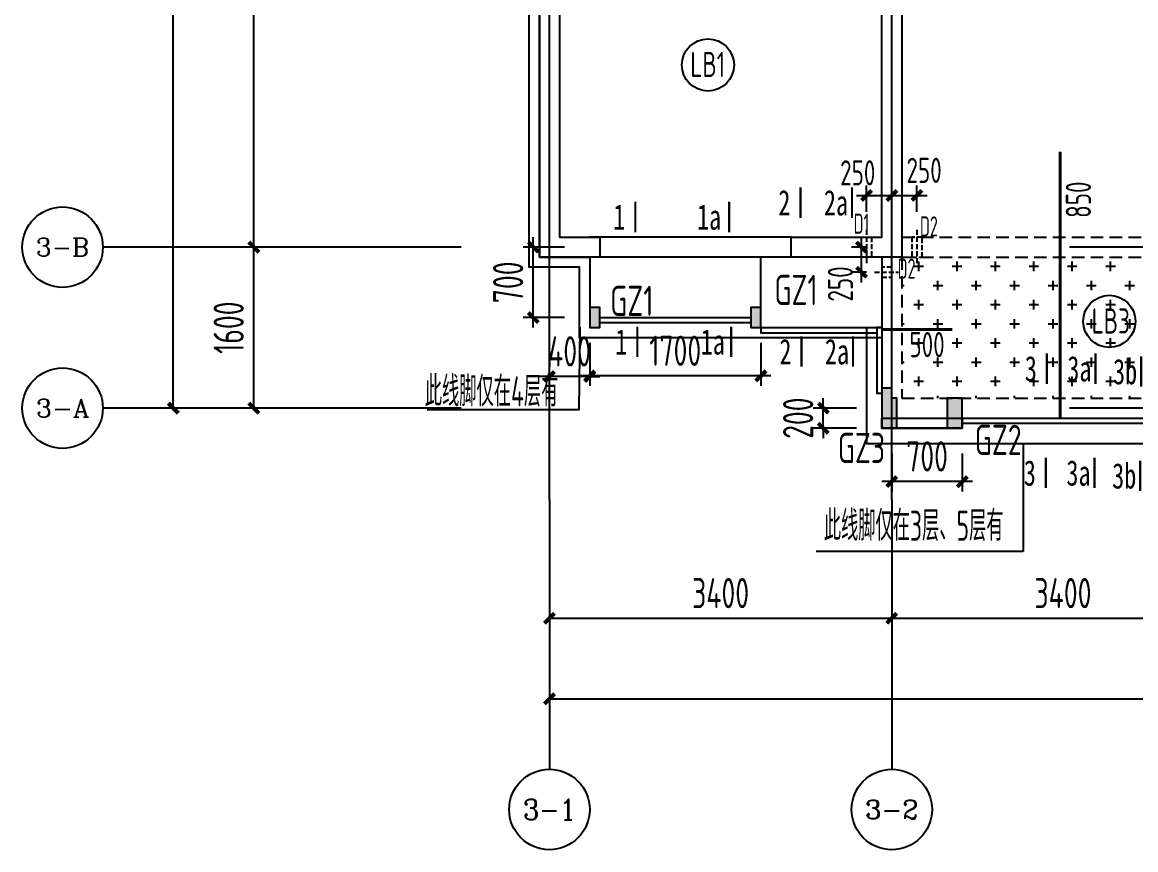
# Model space of a CAD drawing. Header units: millimetres. Extents: x -133666 to 880576, y -269375 to 86941.
# Drawn here: x 158965 to 170022, y -4980 to 3244 of the extents above; entities that cross this region are included whole.
import ezdxf
from ezdxf.enums import TextEntityAlignment as Align

# ---------------------------------------------------------------- set-up
doc = ezdxf.new("R2010")
doc.units = ezdxf.units.MM
doc.header["$LTSCALE"] = 1000
for name, pattern in [('CENTER', [50.8, 31.75, -6.35, 6.35, -6.35]), ('CONTINOUS', [0]), ('DASH', [0.35, 0.25, -0.1]), ('HIDDEN2', [0.1875, 0.125, -0.0625])]:
    doc.linetypes.add(name, pattern=pattern)
doc.layers.get('0').update_dxf_attribs({"linetype": 'CONTINUOUS'})
doc.layers.get('Defpoints').update_dxf_attribs({"color": 6, "linetype": 'CONTINUOUS'})
for name, color, linetype in [('A-外装饰线脚', 7, 'CONTINUOUS'), ('A-线脚看线', 9, 'CONTINUOUS'), ('A-设备穿墙洞', 161, 'CONTINUOUS'), ('AXIS', 253, 'CENTER'), ('AXIS_TEXT', 7, 'CONTINUOUS'), ('DIM', 3, 'CONTINUOUS'), ('DIM1', 3, 'CONTINUOUS'), ('JG1', 3, 'CONTINUOUS'), ('填充', 8, 'CONTINUOUS'), ('墙', 6, 'CONTINUOUS'), ('挑板', 3, 'CONTINUOUS'), ('板筋', 6, 'CONTINUOUS'), ('柱', 2, 'CONTINUOUS'), ('梁', 4, 'HIDDEN2'), ('模板线', 3, 'CONTINUOUS'), ('钢筋_文字', 7, 'CONTINUOUS'), ('钢筋长度标注', 7, 'CONTINUOUS')]:
    doc.layers.add(name, color=color, linetype=linetype)
doc.layers.add('S-ANNO-REVS', color=1, linetype='CONTINUOUS', true_color=0xff0000, plot=False)
doc.styles.add('_TCH_AXIS', font='COMPLEX', dxfattribs={"bigfont": 'GBCBIG'})
doc.styles.add('COMPLEX', font='COMPLEX')
doc.styles.add('TSSD_BOLD', font='tssdeng2.shx', dxfattribs={"width": 0.7, "height": 250, "bigfont": 'CHINA.shx'})
doc.styles.add('TSSD_Dimension', font='tssdeng.shx', dxfattribs={"width": 0.7, "bigfont": 'Hztxt.shx'})
doc.styles.add('ZZ', font='tssdeng.shx', dxfattribs={"width": 0.7, "bigfont": 'tssdchn.shx'})
doc.styles.add('zzt', font='tssdeng.shx', dxfattribs={"width": 0.7, "height": 300, "bigfont": 'tssdchn.shx'})
doc.styles.add('钢筋长度', font='tssdeng.shx', dxfattribs={"width": 0.7, "height": 300, "bigfont": 'tssdchn.shx'})
doc.styles.add('黑体', font='simhei.ttf')
doc.dimstyles.new('DIM_1_100', dxfattribs={"dimtxt": 300, "dimasz": 100, "dimexe": 200, "dimexo": 50, "dimgap": 100, "dimtad": 1, "dimdec": 0, "dimzin": 0, "dimdsep": 46, "dimtxsty": 'zzt', "dimblk": 'ARCHTICK', "dimcen": 0, "dimclrt": 7, "dimadec": 0, "dimazin": 0, "dimtfac": 1, "dimtdec": 0, "dimtix": 1, "dimtmove": 2, "dimatfit": 0, "dimldrblk": 'ARCHTICK', "dimfxl": 0, "dimtolj": 1, "dimarcsym": 0})
doc.dimstyles.new('TSSD_100_100', dxfattribs={"dimtxt": 300, "dimasz": 100, "dimexe": 100, "dimexo": 250, "dimgap": 100, "dimtad": 1, "dimdec": 0, "dimzin": 0, "dimdsep": 46, "dimtxsty": 'ZZ', "dimblk": 'ARCHTICK', "dimcen": 0, "dimdle": 100, "dimclrd": 256, "dimclrt": 7, "dimadec": 0, "dimazin": 0, "dimtfac": 1, "dimtdec": 0, "dimtix": 1, "dimtmove": 2, "dimatfit": 3, "dimfxl": 0, "dimtolj": 1, "dimtzin": 0, "dimarcsym": 0})

# ---------------------------------------------------------------- blocks, each defined once
blk = doc.blocks.new('_ArchTick')
at = {"color": 0, "linetype": 'ByBlock', "const_width": 0.4}
blk.add_lwpolyline([(-0.5, -0.5), (0.5, 0.5)], dxfattribs=at)
blk = doc.blocks.new('*D1074')
at = {"layer": 'Defpoints', "color": 0, "transparency": 16777216}
for p in [(164040, 1009), (164600, 1009), (164600, 309)]:
    blk.add_point(p, dxfattribs=at)
at = {"layer": 'DIM', "lineweight": -2, "transparency": 16777216}
blk.add_line((164040, 209), (164040, 1109), dxfattribs=at)
at = {"layer": 'DIM', "color": 0, "lineweight": -2, "transparency": 16777216}
for p, q in [((164350, 1009), (163940, 1009)), ((164350, 309), (163940, 309))]:
    blk.add_line(p, q, dxfattribs=at)
at = {"layer": 'DIM', "lineweight": -2, "transparency": 16777216, "xscale": 100, "yscale": 100, "zscale": 100}
for p, rotation in [((164040, 1009), 90), ((164040, 309), 270)]:
    blk.add_blockref('_ArchTick', p, dxfattribs=dict(at, rotation=rotation))
at = {"layer": 'DIM', "color": 7, "transparency": 16777216, "insert": (163790, 659), "char_height": 300, "attachment_point": 5, "rotation": 90, "style": 'ZZ'}
blk.add_mtext('\\A1;700', dxfattribs=at)
blk = doc.blocks.new('*D1083')
at = {"layer": 'Defpoints', "color": 0, "transparency": 16777216}
for p in [(164600, 309, 0), (166300, 309), (164600, -271)]:
    blk.add_point(p, dxfattribs=at)
at = {"layer": 'DIM', "color": 0, "lineweight": -2, "transparency": 16777216}
for p, q in [((164600, 59), (164600, -371)), ((166300, 59), (166300, -371))]:
    blk.add_line(p, q, dxfattribs=at)
at = {"layer": 'DIM', "lineweight": -2, "transparency": 16777216}
blk.add_line((166400, -271), (164500, -271), dxfattribs=at)
at = {"layer": 'DIM', "lineweight": -2, "transparency": 16777216, "xscale": 100, "yscale": 100, "zscale": 100, "rotation": 180}
blk.add_blockref('_ArchTick', (164600, -271), dxfattribs=at)
at = {"layer": 'DIM', "lineweight": -2, "transparency": 16777216, "xscale": 100, "yscale": 100, "zscale": 100}
blk.add_blockref('_ArchTick', (166300, -271), dxfattribs=at)
at = {"layer": 'DIM', "color": 7, "transparency": 16777216, "insert": (165450, -21), "char_height": 300, "attachment_point": 5, "style": 'ZZ'}
blk.add_mtext('\\A1;1700', dxfattribs=at)
blk = doc.blocks.new('*D1084')
at = {"layer": 'Defpoints', "color": 0, "transparency": 16777216}
for p in [(164200, -277), (164200, -277), (164600, -277, 0)]:
    blk.add_point(p, dxfattribs=at)
at = {"layer": 'DIM', "color": 0, "lineweight": -2, "transparency": 16777216}
for p, q in [((164200, -27), (164200, -177)), ((164600, -27), (164600, -177))]:
    blk.add_line(p, q, dxfattribs=at)
at = {"layer": 'DIM', "lineweight": -2, "transparency": 16777216}
for p, q in [((164200, -277), (164100, -277)), ((164600, -277), (164200, -277)), ((164600, -277), (164700, -277))]:
    blk.add_line(p, q, dxfattribs=at)
at = {"layer": 'DIM', "lineweight": -2, "transparency": 16777216, "xscale": 100, "yscale": 100, "zscale": 100}
blk.add_blockref('_ArchTick', (164200, -277), dxfattribs=at)
at = {"layer": 'DIM', "lineweight": -2, "transparency": 16777216, "xscale": 100, "yscale": 100, "zscale": 100, "rotation": 180}
blk.add_blockref('_ArchTick', (164600, -277), dxfattribs=at)
at = {"layer": 'DIM', "color": 7, "transparency": 16777216, "insert": (164400, -27), "char_height": 300, "attachment_point": 5, "style": 'ZZ'}
blk.add_mtext('\\A1;400', dxfattribs=at)
blk = doc.blocks.new('*D1085')
at = {"layer": 'Defpoints', "color": 0, "transparency": 16777216}
for p in [(167600, -791), (168300, -791), (167600, -1321)]:
    blk.add_point(p, dxfattribs=at)
at = {"layer": 'DIM', "color": 0, "lineweight": -2, "transparency": 16777216}
for p, q in [((167600, -1041), (167600, -1421)), ((168300, -1041), (168300, -1421))]:
    blk.add_line(p, q, dxfattribs=at)
at = {"layer": 'DIM', "lineweight": -2, "transparency": 16777216}
blk.add_line((168400, -1321), (167500, -1321), dxfattribs=at)
at = {"layer": 'DIM', "lineweight": -2, "transparency": 16777216, "xscale": 100, "yscale": 100, "zscale": 100, "rotation": 180}
blk.add_blockref('_ArchTick', (167600, -1321), dxfattribs=at)
at = {"layer": 'DIM', "lineweight": -2, "transparency": 16777216, "xscale": 100, "yscale": 100, "zscale": 100}
blk.add_blockref('_ArchTick', (168300, -1321), dxfattribs=at)
at = {"layer": 'DIM', "color": 7, "transparency": 16777216, "insert": (167950, -1071), "char_height": 300, "attachment_point": 5, "style": 'ZZ'}
blk.add_mtext('\\A1;700', dxfattribs=at)
blk = doc.blocks.new('*D1114')
at = {"layer": 'Defpoints', "color": 0, "transparency": 16777216}
for p in [(166920, -591), (167500, -591), (167500, -791)]:
    blk.add_point(p, dxfattribs=at)
at = {"layer": 'DIM', "lineweight": -2, "transparency": 16777216}
for p, q in [((166920, -591), (166920, -491)), ((166920, -791), (166920, -591)), ((166920, -791), (166920, -891))]:
    blk.add_line(p, q, dxfattribs=at)
at = {"layer": 'DIM', "color": 0, "lineweight": -2, "transparency": 16777216}
for p, q in [((167250, -591), (166820, -591)), ((167250, -791), (166820, -791))]:
    blk.add_line(p, q, dxfattribs=at)
at = {"layer": 'DIM', "lineweight": -2, "transparency": 16777216, "xscale": 100, "yscale": 100, "zscale": 100}
for p, rotation in [((166920, -591), 270), ((166920, -791), 90)]:
    blk.add_blockref('_ArchTick', p, dxfattribs=dict(at, rotation=rotation))
at = {"layer": 'DIM', "color": 7, "transparency": 16777216, "insert": (166670, -691), "char_height": 300, "attachment_point": 5, "rotation": 90, "style": 'ZZ'}
blk.add_mtext('\\A1;200', dxfattribs=at)
blk = doc.blocks.new('$166895')
at = {"layer": '模板线', "color": 4, "const_width": 22.7}
for points in [[(223, 2154), (223, 1851)], [(243, 913), (243, 611)]]:
    blk.add_lwpolyline(points, dxfattribs=at)
at = {"layer": '模板线', "color": 0, "style": '黑体', "width": 0.7}
for p in [(63, 2003), (83, 762)]:
    blk.add_text('1', height=252, dxfattribs=at).set_placement(p, align=Align.MIDDLE_CENTER)
blk = doc.blocks.new('$1787315')
at = {"layer": '模板线', "color": 4, "const_width": 22.7}
for points in [[(223, 1783), (223, 1480)], [(233, 302), (233, 0)]]:
    blk.add_lwpolyline(points, dxfattribs=at)
at = {"layer": '模板线', "color": 0, "style": '黑体', "width": 0.7}
for p in [(63, 1631), (74, 151)]:
    blk.add_text('2', height=252, dxfattribs=at).set_placement(p, align=Align.MIDDLE_CENTER)
blk = doc.blocks.new('$1363628')
at = {"layer": '模板线', "color": 4, "const_width": 22.7}
for points in [[(232, 1338), (232, 1036)], [(223, 302), (223, 0)]]:
    blk.add_lwpolyline(points, dxfattribs=at)
at = {"layer": '模板线', "color": 0, "style": '黑体', "width": 0.7}
for p in [(73, 1187), (63, 151)]:
    blk.add_text('3', height=252, dxfattribs=at).set_placement(p, align=Align.MIDDLE_CENTER)
blk = doc.blocks.new('$1777329')
at = {"layer": '模板线', "color": 4, "const_width": 22.7}
for points in [[(326, 1543), (326, 1241)], [(346, 302), (346, 0)]]:
    blk.add_lwpolyline(points, dxfattribs=at)
at = {"layer": '模板线', "color": 0, "style": '黑体', "width": 0.7}
for p in [(127, 1392), (164, 151)]:
    blk.add_text('1a', height=252, dxfattribs=at).set_placement(p, align=Align.MIDDLE_CENTER)
blk = doc.blocks.new('$1737871')
at = {"layer": '模板线', "color": 4, "const_width": 22.7}
for points in [[(286, 1783), (286, 1480)], [(296, 302), (296, 0)]]:
    blk.add_lwpolyline(points, dxfattribs=at)
at = {"layer": '模板线', "color": 0, "style": '黑体', "width": 0.7}
for p in [(127, 1631), (137, 151)]:
    blk.add_text('2a', height=252, dxfattribs=at).set_placement(p, align=Align.MIDDLE_CENTER)
blk = doc.blocks.new('$1943368')
at = {"layer": '模板线', "color": 4, "const_width": 22.7}
for points in [[(295, 1338), (295, 1036)], [(286, 302), (286, 0)]]:
    blk.add_lwpolyline(points, dxfattribs=at)
at = {"layer": '模板线', "color": 0, "style": '黑体', "width": 0.7}
for p in [(136, 1187), (127, 151)]:
    blk.add_text('3a', height=252, dxfattribs=at).set_placement(p, align=Align.MIDDLE_CENTER)
blk = doc.blocks.new('$1353024')
at = {"layer": '模板线', "color": 4, "const_width": 22.7}
for points in [[(295, 1338), (295, 1036)], [(286, 302), (286, 0)]]:
    blk.add_lwpolyline(points, dxfattribs=at)
at = {"layer": '模板线', "color": 0, "style": '黑体', "width": 0.7}
for p in [(136, 1187), (127, 151)]:
    blk.add_text('3b', height=252, dxfattribs=at).set_placement(p, align=Align.MIDDLE_CENTER)
blk = doc.blocks.new('*D864')
at = {"layer": 'Defpoints', "color": 0, "transparency": 16777216}
for p in [(-2935, 0), (-875, 0), (-875, -1600)]:
    blk.add_point(p, dxfattribs=at)
at = {"layer": 'DIM1', "color": 0, "lineweight": -2, "transparency": 16777216}
for p, q in [((-925, 0), (-3135, 0)), ((-2935, -1600), (-2935, 0)), ((-925, -1600), (-3135, -1600))]:
    blk.add_line(p, q, dxfattribs=at)
at = {"layer": 'DIM1', "color": 0, "lineweight": -2, "transparency": 16777216, "xscale": 100, "yscale": 100, "zscale": 100}
for p, rotation in [((-2935, 0), 90), ((-2935, -1600), 270)]:
    blk.add_blockref('_ArchTick', p, dxfattribs=dict(at, rotation=rotation))
at = {"layer": 'DIM1', "color": 7, "transparency": 16777216, "insert": (-3185, -800), "char_height": 300, "attachment_point": 5, "rotation": 90, "style": 'zzt'}
blk.add_mtext('\\A1;1600', dxfattribs=at)
blk = doc.blocks.new('*D865')
at = {"layer": 'Defpoints', "color": 0, "transparency": 16777216}
for p in [(-2935, 5700), (-875, 5700), (-875, 0)]:
    blk.add_point(p, dxfattribs=at)
at = {"layer": 'DIM1', "color": 0, "lineweight": -2, "transparency": 16777216}
for p, q in [((-925, 5700), (-3135, 5700)), ((-2935, 0), (-2935, 5700)), ((-925, 0), (-3135, 0))]:
    blk.add_line(p, q, dxfattribs=at)
at = {"layer": 'DIM1', "color": 0, "lineweight": -2, "transparency": 16777216, "xscale": 100, "yscale": 100, "zscale": 100}
for p, rotation in [((-2935, 5700), 90), ((-2935, 0), 270)]:
    blk.add_blockref('_ArchTick', p, dxfattribs=dict(at, rotation=rotation))
at = {"layer": 'DIM1', "color": 7, "transparency": 16777216, "insert": (-3185, 2850), "char_height": 300, "attachment_point": 5, "rotation": 90, "style": 'zzt'}
blk.add_mtext('\\A1;5700', dxfattribs=at)
blk = doc.blocks.new('*D872')
at = {"layer": 'Defpoints', "color": 0, "transparency": 16777216}
for p in [(-3735, 20800), (-875, 20800), (-875, -1600)]:
    blk.add_point(p, dxfattribs=at)
at = {"layer": 'DIM1', "color": 0, "lineweight": -2, "transparency": 16777216}
for p, q in [((-925, 20800), (-3935, 20800)), ((-3735, -1600), (-3735, 20800)), ((-925, -1600), (-3935, -1600))]:
    blk.add_line(p, q, dxfattribs=at)
at = {"layer": 'DIM1', "color": 0, "lineweight": -2, "transparency": 16777216, "xscale": 100, "yscale": 100, "zscale": 100}
for p, rotation in [((-3735, 20800), 90), ((-3735, -1600), 270)]:
    blk.add_blockref('_ArchTick', p, dxfattribs=dict(at, rotation=rotation))
at = {"layer": 'DIM1', "color": 7, "transparency": 16777216, "insert": (-3985, 9600), "char_height": 300, "attachment_point": 5, "rotation": 90, "style": 'zzt'}
blk.add_mtext('\\A1;22400', dxfattribs=at)
blk = doc.blocks.new('*D906')
at = {"layer": 'Defpoints', "color": 0, "transparency": 16777216}
for p in [(0, -2508), (3400, -2508), (3400, -3688)]:
    blk.add_point(p, dxfattribs=at)
at = {"layer": 'DIM1', "color": 0, "lineweight": -2, "transparency": 16777216}
for p, q in [((0, -2558), (0, -3888)), ((3400, -2558), (3400, -3888)), ((0, -3688), (3400, -3688))]:
    blk.add_line(p, q, dxfattribs=at)
at = {"layer": 'DIM1', "color": 0, "lineweight": -2, "transparency": 16777216, "xscale": 100, "yscale": 100, "zscale": 100, "rotation": 180}
blk.add_blockref('_ArchTick', (0, -3688), dxfattribs=at)
at = {"layer": 'DIM1', "color": 0, "lineweight": -2, "transparency": 16777216, "xscale": 100, "yscale": 100, "zscale": 100}
blk.add_blockref('_ArchTick', (3400, -3688), dxfattribs=at)
at = {"layer": 'DIM1', "color": 7, "transparency": 16777216, "insert": (1700, -3438), "char_height": 300, "attachment_point": 5, "style": 'zzt'}
blk.add_mtext('\\A1;3400', dxfattribs=at)
blk = doc.blocks.new('*D907')
at = {"layer": 'Defpoints', "color": 0, "transparency": 16777216}
for p in [(3400, -2508), (6800, -2508), (6800, -3688)]:
    blk.add_point(p, dxfattribs=at)
at = {"layer": 'DIM1', "color": 0, "lineweight": -2, "transparency": 16777216}
for p, q in [((3400, -2558), (3400, -3888)), ((6800, -2558), (6800, -3888)), ((3400, -3688), (6800, -3688))]:
    blk.add_line(p, q, dxfattribs=at)
at = {"layer": 'DIM1', "color": 0, "lineweight": -2, "transparency": 16777216, "xscale": 100, "yscale": 100, "zscale": 100, "rotation": 180}
blk.add_blockref('_ArchTick', (3400, -3688), dxfattribs=at)
at = {"layer": 'DIM1', "color": 0, "lineweight": -2, "transparency": 16777216, "xscale": 100, "yscale": 100, "zscale": 100}
blk.add_blockref('_ArchTick', (6800, -3688), dxfattribs=at)
at = {"layer": 'DIM1', "color": 7, "transparency": 16777216, "insert": (5100, -3438), "char_height": 300, "attachment_point": 5, "style": 'zzt'}
blk.add_mtext('\\A1;3400', dxfattribs=at)
blk = doc.blocks.new('*D922')
at = {"layer": 'Defpoints', "color": 0, "transparency": 16777216}
for p in [(0, -2508), (48000, -2508), (48000, -4488)]:
    blk.add_point(p, dxfattribs=at)
at = {"layer": 'DIM1', "color": 0, "lineweight": -2, "transparency": 16777216}
for p, q in [((0, -2558), (0, -4688)), ((48000, -2558), (48000, -4688)), ((0, -4488), (48000, -4488))]:
    blk.add_line(p, q, dxfattribs=at)
at = {"layer": 'DIM1', "color": 0, "lineweight": -2, "transparency": 16777216, "xscale": 100, "yscale": 100, "zscale": 100, "rotation": 180}
blk.add_blockref('_ArchTick', (0, -4488), dxfattribs=at)
at = {"layer": 'DIM1', "color": 0, "lineweight": -2, "transparency": 16777216, "xscale": 100, "yscale": 100, "zscale": 100}
blk.add_blockref('_ArchTick', (48000, -4488), dxfattribs=at)
at = {"layer": 'DIM1', "color": 7, "transparency": 16777216, "insert": (24000, -4238), "char_height": 300, "attachment_point": 5, "style": 'zzt'}
blk.add_mtext('\\A1;48000', dxfattribs=at)
blk = doc.blocks.new('_AXISO')
blk.add_circle((0, 0), 0.5)
at = {"layer": 'AXIS_TEXT', "style": 'COMPLEX', "width": 1.041667}
blk.add_attdef('A', text='', height=0.56, dxfattribs=at).set_placement((-0.25, -0.28), (0.25, -0.28), align=Align.FIT)
blk = doc.blocks.new('$1466424')
at = {"layer": '板筋', "const_width": 30}
for points in [[(5172, 4), (5172, 2653)], [(3400, 885), (4100, 885)]]:
    blk.add_lwpolyline(points, dxfattribs=at)
at = {"layer": '钢筋_文字'}
for centre in [(1674, 3514, 0), (5660, 966, 0)]:
    blk.add_circle(centre, 259, dxfattribs=at)
at = {"layer": '钢筋_文字', "style": 'TSSD_BOLD', "width": 0.7}
for s, p in [('LB1', (1499, 3394, 0)), ('LB3', (5485, 845, 0))]:
    blk.add_text(s, height=250, dxfattribs=at).set_placement(p)
at = {"layer": '钢筋长度标注', "style": '钢筋长度', "width": 0.7}
blk.add_text('850', height=250, rotation=90, dxfattribs=at).set_placement((5478, 1994))
blk.add_text('500', height=250, dxfattribs=at).set_placement((3675, 610))
blk = doc.blocks.new('$158025')
at = {"layer": 'JG1'}
blk.add_hatch(color=8, dxfattribs=at).paths.add_polyline_path([(150, 300), (100, 300), (100, 400), (0, 400), (0, 0), (150, 0)])
at = {"layer": 'JG1', "elevation": 0}
blk.add_lwpolyline([(100, 400), (0, 400), (0, 0), (150, 0), (150, 300), (150, 300), (100, 300)], close=True, dxfattribs=at)
blk = doc.blocks.new('$133032')
at = {"layer": '挑板'}
for points in [[(0, 22800), (0, 1700), (500, 1700), (500, 1000), (600, 1000), (600, 1100), (2100, 1100), (2100, 1000), (3400, 1000), (3400, 0), (4200, 0), (4200, 100), (6500, 100)], [(2200, 1000), (2200, 1700)]]:
    blk.add_lwpolyline(points, dxfattribs=at)
blk = doc.blocks.new('$1981617')
at = {"layer": '柱'}
blk.add_hatch(color=8, dxfattribs=at).paths.add_polyline_path([(150, 0), (150, 300), (0, 300), (0, 0)])
at = {"layer": '柱', "color": 3, "elevation": 0}
blk.add_lwpolyline([(150, 0), (150, 300), (0, 300), (0, 0)], close=True, dxfattribs=at)
blk = doc.blocks.new('$1691164')
at = {"layer": '柱'}
blk.add_hatch(color=8, dxfattribs=at).paths.add_polyline_path([(0, 0), (100, 0), (100, 200), (0, 200)])
at = {"layer": '柱', "color": 3, "elevation": 0}
blk.add_lwpolyline([(100, 200), (0, 200), (0, 0), (100, 0), (100, 0), (100, 0)], close=True, dxfattribs=at)
blk = doc.blocks.new('$1839168')
at = {"layer": '柱'}
blk.add_hatch(color=8, dxfattribs=at).paths.add_polyline_path([(0, 200), (0, 0), (100, 0), (100, 200)])
at = {"layer": '柱', "color": 3, "elevation": 0}
blk.add_lwpolyline([(0, 200), (0, 0), (100, 0), (100, 200)], close=True, dxfattribs=at)
blk = doc.blocks.new('$1222607')
at = {"layer": '柱'}
for name, p in [('$1839168', (500, 1000, 0)), ('$1691164', (2100, 1000, 0)), ('$1981617', (4050, 0, 0))]:
    blk.add_blockref(name, p, dxfattribs=at)
blk = doc.blocks.new('$1413619')
at = {"layer": 'A-线脚看线', "color": 5, "elevation": 0}
for points in [[(650, 1000), (2150, 1000)], [(2250, 950), (2250, 900), (3400, 900)], [(3450, 950), (3400, 950), (3400, 300), (3450, 300)], [(4250, 0), (6550, 0)]]:
    blk.add_lwpolyline(points, dxfattribs=at)
blk = doc.blocks.new('$1295222')
at = {"layer": 'A-外装饰线脚', "color": 23, "elevation": 0}
for points in [[(3500, 1050), (500, 1050), (500, 1750), (0, 1750), (0, 23050), (4400, 23050), (4400, 22950), (7200, 22950), (7200, 22250), (7900, 22250), (7900, 17450), (7200, 17450), (7200, 17050), (10600, 17050), (10600, 16300)], [(3350, 1150), (3350, 0), (10650, 0), (10650, 1150)], [(4300, 250), (4300, 150), (3500, 150), (3500, 250)]]:
    blk.add_lwpolyline(points, dxfattribs=at)
blk = doc.blocks.new('$1837993')
at = {"layer": 'A-设备穿墙洞', "linetype": 'DASH', "ltscale": 0.2}
for points in [[(1875, 9450), (1540, 9450)], [(507, 9171), (507, 8833)], [(111, 4400), (512, 4400)], [(3457, 471), (3457, 133)], [(3957, 471), (3957, 133)], [(3536, 50), (3774, 50)]]:
    blk.add_lwpolyline(points, dxfattribs=at)
for points in [[(1807, 9500), (1807, 9400), (1607, 9400), (1607, 9500)], [(557, 8900), (457, 8900), (457, 9100), (557, 9100)], [(207, 4475), (207, 4325), (407, 4325), (407, 4475)], [(3507, 200), (3407, 200), (3407, 400), (3507, 400)], [(3907, 200), (4007, 200), (4007, 400), (3907, 400)], [(3707, 0), (3707, 100), (3607, 100), (3607, 0)]]:
    blk.add_lwpolyline(points, close=True, dxfattribs=at)
at = {"layer": 'A-设备穿墙洞', "color": 7, "linetype": 'DASH', "ltscale": 0.2, "style": 'zzt', "width": 0.6}
for s, p in [('P', (1489, 9448)), ('D1', (537, 9128)), ('PF', (0, 4405)), ('D1', (3328, 433)), ('D2', (3987, 406)), ('D2', (3765, -14))]:
    blk.add_text(s, height=200, dxfattribs=at).set_placement(p)
blk = doc.blocks.new('*D981')
at = {"layer": 'Defpoints', "color": 0, "transparency": 16777216}
for p in [(4400, 1061), (4150, 648), (4400, 648, 0)]:
    blk.add_point(p, dxfattribs=at)
at = {"layer": 'DIM1', "color": 3, "lineweight": -2, "transparency": 16777216}
for p, q in [((4150, 898), (4150, 1161)), ((4400, 898), (4400, 1161)), ((4050, 1061), (4500, 1061))]:
    blk.add_line(p, q, dxfattribs=at)
at = {"layer": 'DIM1', "color": 3, "lineweight": -2, "transparency": 16777216, "xscale": 100, "yscale": 100, "zscale": 100, "rotation": 180}
blk.add_blockref('_ArchTick', (4150, 1061), dxfattribs=at)
at = {"layer": 'DIM1', "color": 3, "lineweight": -2, "transparency": 16777216, "xscale": 100, "yscale": 100, "zscale": 100}
blk.add_blockref('_ArchTick', (4400, 1061), dxfattribs=at)
at = {"layer": 'DIM1', "color": 7, "transparency": 16777216, "insert": (4062, 1286), "char_height": 250, "attachment_point": 5, "style": 'TSSD_Dimension'}
blk.add_mtext('\\A1;250', dxfattribs=at)
blk = doc.blocks.new('*D982')
at = {"layer": 'Defpoints', "color": 0, "transparency": 16777216}
for p in [(4650, 1061), (4400, 648, 0), (4650, 648)]:
    blk.add_point(p, dxfattribs=at)
at = {"layer": 'DIM1', "color": 3, "lineweight": -2, "transparency": 16777216}
for p, q in [((4400, 898), (4400, 1161)), ((4650, 898), (4650, 1161)), ((4300, 1061), (4750, 1061))]:
    blk.add_line(p, q, dxfattribs=at)
at = {"layer": 'DIM1', "color": 3, "lineweight": -2, "transparency": 16777216, "xscale": 100, "yscale": 100, "zscale": 100, "rotation": 180}
blk.add_blockref('_ArchTick', (4400, 1061), dxfattribs=at)
at = {"layer": 'DIM1', "color": 3, "lineweight": -2, "transparency": 16777216, "xscale": 100, "yscale": 100, "zscale": 100}
blk.add_blockref('_ArchTick', (4650, 1061), dxfattribs=at)
at = {"layer": 'DIM1', "color": 7, "transparency": 16777216, "insert": (4721, 1311), "char_height": 250, "attachment_point": 5, "style": 'TSSD_Dimension'}
blk.add_mtext('\\A1;250', dxfattribs=at)
blk = doc.blocks.new('*D983')
at = {"layer": 'Defpoints', "color": 0, "transparency": 16777216}
for p in [(4100, 548), (4400, 548, 0), (4400, 298)]:
    blk.add_point(p, dxfattribs=at)
at = {"layer": 'DIM1', "color": 3, "lineweight": -2, "transparency": 16777216}
for p, q in [((4100, 198), (4100, 648)), ((4150, 548), (4000, 548)), ((4150, 298), (4000, 298))]:
    blk.add_line(p, q, dxfattribs=at)
at = {"layer": 'DIM1', "color": 3, "lineweight": -2, "transparency": 16777216, "xscale": 100, "yscale": 100, "zscale": 100}
for p, rotation in [((4100, 548), 90), ((4100, 298), 270)]:
    blk.add_blockref('_ArchTick', p, dxfattribs=dict(at, rotation=rotation))
at = {"layer": 'DIM1', "color": 7, "transparency": 16777216, "insert": (3890, 182), "char_height": 250, "attachment_point": 5, "rotation": 90, "style": 'TSSD_Dimension'}
blk.add_mtext('\\A1;250', dxfattribs=at)
blk = doc.blocks.new('$1783196')
at = {"layer": 'AXIS'}
for p, q in [((5234.9, 3480), (5234.9, 27859.5)), ((8634.9, 3480), (8634.9, 27859.5)), ((54849.9, 5988.3), (4360, 5988.3)), ((54849.9, 4388.3), (4360, 4388.3))]:
    blk.add_line(p, q, dxfattribs=at)
at = {"layer": 'DIM1'}
for p, q in [((4360, 5988.3), (800, 5988.3)), ((4360, 4388.3), (800, 4388.3)), ((5234.9, 3480), (5234.9, 800)), ((8634.9, 3480), (8634.9, 800))]:
    blk.add_line(p, q, dxfattribs=at)
ref = blk.add_blockref('_AXISO', (400, 5988.3), dxfattribs=dict(at, xscale=800, yscale=800, zscale=800))
ref.add_attrib('A', '3-B', dxfattribs={"layer": 'AXIS_TEXT', "height": 179.65, "style": '_TCH_AXIS'}).set_placement((134.8, 5898.5), (665.2, 5898.5), align=Align.FIT)
ref = blk.add_blockref('_AXISO', (400, 4388.3), dxfattribs=dict(at, xscale=800, yscale=800, zscale=800))
ref.add_attrib('A', '3-A', dxfattribs={"layer": 'AXIS_TEXT', "height": 177.09, "style": '_TCH_AXIS'}).set_placement((134.4, 4299.8), (665.6, 4299.8), align=Align.FIT)
ref = blk.add_blockref('_AXISO', (5234.9, 400), dxfattribs=dict(at, xscale=800, yscale=800, zscale=800))
ref.add_attrib('A', '3-1', dxfattribs={"layer": 'AXIS_TEXT', "height": 202.97, "style": '_TCH_AXIS'}).set_placement((4973.9, 298.5), (5495.8, 298.5), align=Align.FIT)
ref = blk.add_blockref('_AXISO', (8634.9, 400), dxfattribs=dict(at, xscale=800, yscale=800, zscale=800))
ref.add_attrib('A', '3-2', dxfattribs={"layer": 'AXIS_TEXT', "height": 187.78, "style": '_TCH_AXIS'}).set_placement((8371.1, 306.1), (8898.6, 306.1), align=Align.FIT)
for p1, p2, distance, picture, middle in [((4360, 4388.3), (4360, 26788.3), 2860, '*D872', (1250, 15588.3)), ((4360, 5988.3), (4360, 11688.3), 2060, '*D865', (2050, 8838.3)), ((4360, 4388.3), (4360, 5988.3), 2060, '*D864', (2050, 5188.3)), ((5234.9, 3480), (8634.9, 3480), -1180, '*D906', (6934.9, 2550)), ((5234.9, 3480), (53234.9, 3480), -1980, '*D922', (29234.9, 1750)), ((8634.9, 3480), (12034.9, 3480), -1180, '*D907', (10334.9, 2550))]:
    dim = blk.add_aligned_dim(p1=p1, p2=p2, distance=distance, dimstyle='DIM_1_100', dxfattribs=at)
    dim.commit()
    dim.dimension.update_dxf_attribs({"geometry": picture, "text_midpoint": middle, "insert": (5234.9, 5988.3)})
blk = doc.blocks.new('$1186913')
at = {"layer": 'A-设备穿墙洞'}
blk.add_blockref('$1837993', (693.1, 247.9), dxfattribs=at)
at = {"layer": 'DIM1'}
for base, p1, p2, picture, middle in [((4400.2, 1061.3), (4150.2, 647.9), (4400.2, 647.9, 0), '*D981', (4061.9, 1286.3)), ((4650.2, 1061.3), (4400.2, 647.9, 0), (4650.2, 647.9), '*D982', (4721.5, 1311.3))]:
    dim = blk.add_linear_dim(base=base, p1=p1, p2=p2, dimstyle='TSSD_100_100', dxfattribs=at)
    dim.commit()
    dim.dimension.update_dxf_attribs({"geometry": picture, "text_midpoint": middle, "dimtype": 128})
dim = blk.add_linear_dim(base=(4099.8, 547.9), p1=(4400.2, 297.9), p2=(4400.2, 547.9, 0), angle=90, dimstyle='TSSD_100_100', dxfattribs=at)
dim.commit()
dim.dimension.update_dxf_attribs({"geometry": '*D983', "text_midpoint": (3889.8, 181.7), "dimtype": 128})

msp = doc.modelspace()

# ---------------------------------------------------------------- hatches: boundary and pattern name
at = {"layer": '填充', "linetype": 'Continuous'}
h = msp.add_hatch(dxfattribs=at)
h.set_pattern_fill('CROSS', color=256, scale=30, style=0)
h.set_pattern_definition([(0, (164199.99, 1008.83), (190.5, 190.5), [95.25, -285.75]), (90, (164247.62, 961.2), (-190.5, 190.5), [95.25, -285.75])])
h.paths.add_polyline_path([(170900, -491.2), (170900, 908.8), (170700, 908.8), (167700, 908.8), (167700, -491.2)])

# ---------------------------------------------------------------- linework, layer by layer
at = {"layer": 'S-ANNO-REVS'}
msp.add_lwpolyline([(166300, 408.8), (166200, 408.8), (166200, 208.8), (166300, 208.8)], close=True, dxfattribs=at)
at = {"layer": '墙'}
for points in [[(164700, 908.8), (164100, 908.8), (164100, 3408.8), (164300, 3408.8), (164300, 1108.8), (164700, 1108.8)], [(167500, 3408.8), (167700, 3408.8), (167700, 908.8), (166600, 908.8), (166600, 1108.8), (167500, 1108.8)]]:
    msp.add_lwpolyline(points, close=True, dxfattribs=at)
msp.add_lwpolyline([(167700, 1108.8), (167700, 1108.8)], dxfattribs=at)
at = {"layer": '梁', "linetype": 'Continuous'}
for p, q in [((166600, 1108.8), (164600, 1108.8)), ((166600, 908.8), (164600, 908.8)), ((167500, 908.8), (167500, -691.2)), ((167500, -691.2), (174500, -691.2))]:
    msp.add_line(p, q, dxfattribs=at)
at = {"layer": '梁'}
for p, q in [((167700, 1108.8), (170700, 1108.8)), ((167700, 908.8), (170700, 908.8)), ((167700, 908.8), (167700, -491.2)), ((167700, -491.2), (170900, -491.2))]:
    msp.add_line(p, q, dxfattribs=at)
at = {"layer": '钢筋_文字', "elevation": 0}
for points in [[(164501, 206.3), (164493.5, -608.3), (162985.7, -608.3)], [(168904.4, -2014.3), (166848.9, -2014.3)]]:
    msp.add_lwpolyline(points, dxfattribs=at)
at = {"layer": '钢筋_文字', "const_width": 13.3, "elevation": 0}
msp.add_lwpolyline([(164501, 210, 1), (164501, 196.7, 1)], format="xyb", close=True, dxfattribs=at)
at = {"layer": '钢筋_文字', "const_width": 13.3}
msp.add_lwpolyline([(168904.4, -941.2, 1), (168904.4, -954.5, 1)], format="xyb", close=True, dxfattribs=at)
at = {"layer": '钢筋_文字', "extrusion": (1, -1.00159e-06, 0), "elevation": 168904.4}
msp.add_lwpolyline([(-947.7, 0), (-2014.1, 0)], dxfattribs=at)

# ---------------------------------------------------------------- block references
at = {"layer": 'A-设备穿墙洞'}
msp.add_blockref('$1186913', (163199.8, 461, 0), dxfattribs=at)
at = {"layer": '填充', "linetype": 'Continuous'}
msp.add_blockref('$1783196', (158965.1, -4979.5), dxfattribs=at)
at = {"layer": '挑板'}
for name, p in [('$1295222', (164000, -941.2, 0)), ('$133032', (164100, -791.2)), ('$1413619', (164050, -741.2, 0))]:
    msp.add_blockref(name, p, dxfattribs=at)
at = {"layer": '柱'}
for name, p in [('$1222607', (164100, -791.2)), ('$158025', (167500, -791.2, 0))]:
    msp.add_blockref(name, p, dxfattribs=at)
at = {"layer": '模板线'}
for name, p in [('$1787315', (166469.6, -180.6)), ('$1737871', (166918.7, -180.6)), ('$166895', (164830.2, -694.4)), ('$1777329', (165658.4, -83.5)), ('$1363628', (168908, -1386)), ('$1943368', (169326.8, -1386)), ('$1353024', (169781.1, -1414.8))]:
    msp.add_blockref(name, p, dxfattribs=at)
at = {"layer": '钢筋长度标注'}
msp.add_blockref('$1466424', (164100, -694.9), dxfattribs=at)

# ---------------------------------------------------------------- texts
at = {"layer": '模板线', "color": 7, "linetype": 'CONTINOUS', "style": 'zzt', "width": 0.7}
for s, p in [('GZ1', (166433.9, 433.3)), ('GZ1', (164803.9, 325.1)), ('GZ2', (168423.9, -1056.7)), ('GZ3', (167063.9, -1136.7))]:
    msp.add_text(s, height=300, dxfattribs=at).set_placement(p)
at = {"layer": '钢筋_文字', "style": 'zzt', "width": 0.6}
for s, p in [('此线脚仅在4层有', (162962.7, -574.4, 0)), ('此线脚仅在3层、5层有', (166925, -1909.3, 0))]:
    msp.add_text(s, height=300, dxfattribs=at).set_placement(p)

# ---------------------------------------------------------------- dimensions: what is measured, and where the dimension line sits
at = {"layer": 'DIM'}
for base, p1, p2, picture, middle in [((164040, 1008.8), (164600, 308.8), (164600, 1008.8), '*D1074', (163790, 658.8)), ((166920, -591.2), (167500, -791.2), (167500, -591.2), '*D1114', (166670, -691.2))]:
    dim = msp.add_linear_dim(base=base, p1=p1, p2=p2, angle=90, dimstyle='TSSD_100_100', dxfattribs=at)
    dim.commit()
    dim.dimension.update_dxf_attribs({"geometry": picture, "text_midpoint": middle})
for base, p1, p2, picture, middle in [((164600, -271.2), (166300, 308.8), (164600, 308.8, 0), '*D1083', (165450, -21.2)), ((164200, -277.2, 0), (164600, -277.2), (164200, -277.2, 0), '*D1084', (164400, -27.2, 0)), ((167600, -1321.2), (168300, -791.2), (167600, -791.2), '*D1085', (167950, -1071.2))]:
    dim = msp.add_linear_dim(base=base, p1=p1, p2=p2, dimstyle='TSSD_100_100', dxfattribs=at)
    dim.commit()
    dim.dimension.update_dxf_attribs({"geometry": picture, "text_midpoint": middle})

doc.saveas('drawing.dxf')
